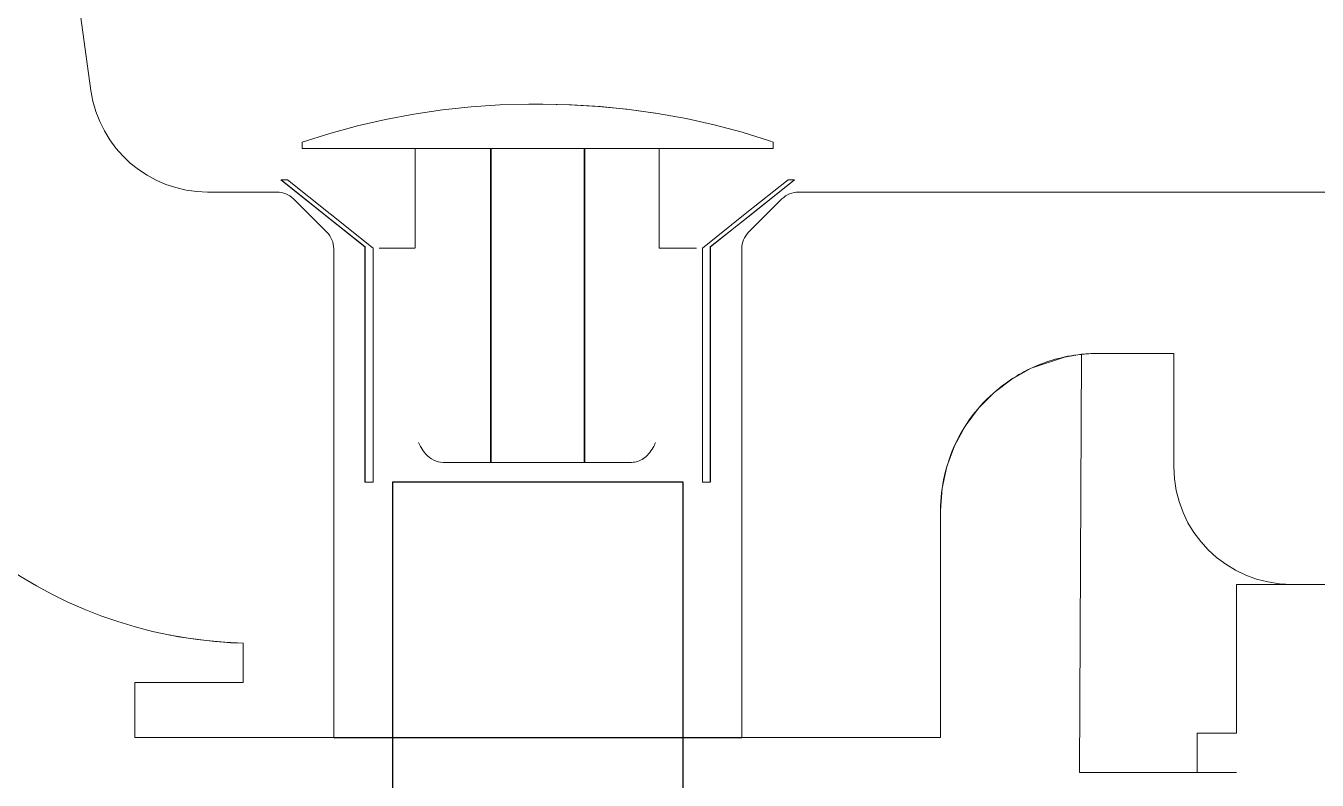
# Model space of a CAD drawing. Header units: millimetres. Extents: x -6181 to 191287, y -8583 to 23546.
# Drawn here: x 163398.6 to 163563, y 4774.2 to 4870.4 of the extents above; entities that cross this region are included whole.
import ezdxf

# ---------------------------------------------------------------- set-up
doc = ezdxf.new("R2010")
doc.units = ezdxf.units.MM
doc.header["$MEASUREMENT"] = 0
doc.linetypes.add('1735-DT-5BR-SEC_CC$0$DOT', pattern=[6.35, 0, -6.35])
for name, color, linetype in [('1735-DT-5BR-SEC_CC$0$A-FIXT', 134, 'Continuous'), ('1735-DT-5BR-SEC_CC$0$A1HATCH', 15, 'Continuous'), ('1735-DT-5BR-SEC_CC$0$Wipeout', 253, '1735-DT-5BR-SEC_CC$0$DOT')]:
    doc.layers.add(name, color=color, linetype=linetype)
for name, color, linetype, lineweight in [('1735-DT-5BR-SEC_CC$0$A1COUNTER', 3, 'Continuous', 18), ('1735-DT-5BR-SEC_CC$0$Layer 1', 7, 'Continuous', 0), ('1735-DT-5BR-SEC_CC$0$N--SANITARY-1', 9, 'Continuous', 18)]:
    doc.layers.add(name, color=color, linetype=linetype, lineweight=lineweight)
pattern_1 = [(45, (0, 0), (3.314563036811942, 12.15339780164378), [15.625, -3.125, 0, -3.125])]

# ---------------------------------------------------------------- blocks, each defined once
blk = doc.blocks.new('1735-DT-5BR-SEC_CC$0$wash basin type 2')
at = {"layer": '1735-DT-5BR-SEC_CC$0$A1HATCH', "ltscale": 0.1}
h = blk.add_hatch(dxfattribs=at)
h.set_pattern_fill('ANSI36', color=253, scale=50)
h.set_pattern_definition(pattern_1)
edge = h.paths.add_edge_path()
edge.add_line((-23765.73065314538, -1068.358766551854), (-23765.73024518699, -1068.283193732447))
edge.add_line((-23765.73024518699, -1068.283193732447), (-23765.72162415322, -1068.003345157306))
edge.add_line((-23765.72162415322, -1068.003345157306), (-23765.70181905714, -1067.724065180601))
edge.add_line((-23765.70181905714, -1067.724065180601), (-23765.67086158272, -1067.445800590689))
edge.add_line((-23765.67086158272, -1067.445800590688), (-23765.6288012553, -1067.168996551549))
edge.add_line((-23765.6288012553, -1067.168996551549), (-23765.57570536243, -1066.894095890611))
edge.add_line((-23765.57570536243, -1066.894095890612), (-23765.51165884621, -1066.621538390284))
edge.add_line((-23765.51165884621, -1066.621538390284), (-23765.4367641674, -1066.351760084431))
edge.add_line((-23765.4367641674, -1066.35176008443), (-23765.35114114152, -1066.08519256078))
edge.add_line((-23765.35114114152, -1066.085192560781), (-23765.25492674715, -1065.822262270517))
edge.add_line((-23765.25492674715, -1065.822262270517), (-23765.14827490678, -1065.563389846001))
edge.add_line((-23765.14827490678, -1065.563389846002), (-23765.03135624062, -1065.308989427906))
edge.add_line((-23765.03135624062, -1065.308989427906), (-23764.90435779358, -1065.059468002637))
edge.add_line((-23764.90435779358, -1065.059468002636), (-23764.76748273609, -1064.815224751213))
edge.add_line((-23764.76748273609, -1064.815224751214), (-23764.62095003904, -1064.576650410769))
edge.add_line((-23764.62095003904, -1064.576650410769), (-23764.46499412348, -1064.344126649342))
edge.add_line((-23764.46499412348, -1064.344126649341), (-23764.29986448564, -1064.118025455343))
edge.add_line((-23764.29986448564, -1064.118025455343), (-23764.12582529767, -1063.898708542454))
edge.add_line((-23764.12582529767, -1063.898708542455), (-23763.94315498517, -1063.686526770961))
edge.add_line((-23763.94315498517, -1063.68652677096), (-23763.75214578168, -1063.481819586416))
edge.add_line((-23763.75214578168, -1063.481819586416), (-23763.55310326116, -1063.284914476661))
edge.add_line((-23763.55310326116, -1063.284914476661), (-23763.34634584918, -1063.096126447863))
edge.add_line((-23763.34634584918, -1063.096126447863), (-23763.13220431352, -1062.915757520585))
edge.add_line((-23763.13220431352, -1062.915757520585), (-23762.91102123492, -1062.744096246659))
edge.add_line((-23762.91102123492, -1062.744096246659), (-23762.68315045914, -1062.581417247473))
edge.add_line((-23762.68315045914, -1062.581417247473), (-23762.44895653083, -1062.427980774748))
edge.add_line((-23762.44895653083, -1062.427980774747), (-23762.20881411029, -1062.284032294099))
edge.add_line((-23762.20881411029, -1062.2840322941), (-23761.96310737418, -1062.1498020924))
edge.add_line((-23761.96310737418, -1062.1498020924), (-23761.71222940084, -1062.025504909306))
edge.add_line((-23761.71222940084, -1062.025504909305), (-23761.45658154154, -1061.911339593828))
edge.add_line((-23761.45658154154, -1061.911339593828), (-23761.19657277831, -1061.807488786095))
edge.add_line((-23761.19657277831, -1061.807488786095), (-23760.93261906969, -1061.714118625265))
edge.add_line((-23760.93261906969, -1061.714118625265), (-23760.66514268534, -1061.631378483678))
edge.add_line((-23760.66514268534, -1061.631378483677), (-23760.39457153037, -1061.55940072788))
edge.add_line((-23760.39457153037, -1061.55940072788), (-23760.12133846094, -1061.498300506961))
edge.add_line((-23760.12133846094, -1061.498300506961), (-23759.84588059167, -1061.448175568216))
edge.add_line((-23759.84588059167, -1061.448175568216), (-23759.56863859641, -1061.409106100875))
edge.add_line((-23759.56863859641, -1061.409106100875), (-23759.29005600317, -1061.381154607729))
edge.add_line((-23759.29005600317, -1061.381154607729), (-23759.01057848468, -1061.364365805226))
edge.add_line((-23759.01057848468, -1061.364365805226), (-23758.73065314538, -1061.358766551852))
edge.add_line((-23758.73065314538, -1061.358766551852), (-23736.82481999221, -1061.358766551852))
edge.add_arc((-23736.82481999221, -1068.358766551853), 7.000000000001228, 367.9146480693642, 450, ccw=False)
edge.add_line((-23729.89149994678, -1067.394882146035), (-23718.62663299692, -1148.424233135743))
edge.add_arc((-23703.76951861387, -1146.358766551848), 15.00000000000377, 187.9146480693647, 270)
edge.add_line((-23703.76951861387, -1161.358766551852), (-23537.95881954036, -1161.358766551852))
edge.add_spline(control_points=[(-23537.95881954036, -1161.358766551852), (-23537.56051402443, -1161.359577910184), (-23536.78051907093, -1161.516309401423), (-23536.11848189906, -1161.956717137053), (-23535.83651211191, -1162.23744620829)], knot_values=[0, 0, 0, 0, 0.5, 1, 1, 1, 1], degree=3, periodic=0)
edge.add_line((-23535.83651211191, -1162.23744620829), (-23533.71401543696, -1164.358811247463))
edge.add_line((-23533.71401543696, -1164.358811247463), (-23531.5914294222, -1166.480086895414))
edge.add_spline(control_points=[(-23531.5914294222, -1166.480086895414), (-23531.31032589961, -1166.762138799279), (-23530.86954585246, -1167.424235919369), (-23530.71292155074, -1168.203610135732), (-23530.71214429042, -1168.601407238961)], knot_values=[0, 0, 0, 0, 0.5, 1, 1, 1, 1], degree=3, periodic=0)
edge.add_line((-23530.71214429042, -1168.601407238961), (-23530.71214429042, -1230.858766551852))
edge.add_line((-23530.71214429042, -1230.858766551852), (-23556.03404369726, -1230.858766551852))
edge.add_line((-23556.03404369726, -1230.858766551852), (-23556.03404369848, -1201.933772921684))
edge.add_spline(control_points=[(-23576.03595771741, -1181.934575374699), (-23573.75674236649, -1181.940647896491), (-23569.32554340622, -1182.695001729133), (-23563.99241721423, -1185.630518326836), (-23560.26943790431, -1189.356487257692), (-23557.86510903922, -1193.176544777418), (-23556.36959591092, -1197.454755547713), (-23556.03827184159, -1200.412030097223), (-23556.03404701722, -1201.933642669663)], knot_values=[0, 0, 0, 0, 0.2142857142857143, 0.4285714285714286, 0.5714285714285714, 0.7142857142857143, 0.8571428571428572, 1, 1, 1, 1], degree=3, periodic=0)
edge.add_line((-23560.92499778073, -1188.830297257861), (-23560.92372103025, -1188.83202143976))
edge.add_spline(control_points=[(-23576.03595771741, -1181.934575374699), (-23573.75674236649, -1181.940647896491), (-23569.32554340622, -1182.695001729133), (-23563.99241721423, -1185.630518326836), (-23560.26943790431, -1189.356487257692), (-23557.86510903922, -1193.176544777418), (-23556.36959591092, -1197.454755547713), (-23556.03827184159, -1200.412030097223), (-23556.03404701722, -1201.933642669663)], knot_values=[0, 0, 0, 0, 0.2142857142857143, 0.4285714285714286, 0.5714285714285714, 0.7142857142857143, 0.8571428571428572, 1, 1, 1, 1], degree=3, periodic=0)
edge.add_line((-23567.56403519351, -1183.82423596136), (-23567.64014752982, -1183.781832363904))
edge.add_spline(control_points=[(-23576.03595771741, -1181.934575374699), (-23573.75674236649, -1181.940647896491), (-23569.32554340622, -1182.695001729133), (-23563.99241721423, -1185.630518326836), (-23560.26943790431, -1189.356487257692), (-23557.86510903922, -1193.176544777418), (-23556.36959591092, -1197.454755547713), (-23556.03827184159, -1200.412030097223), (-23556.03404701722, -1201.933642669663)], knot_values=[0, 0, 0, 0, 0.2142857142857143, 0.4285714285714286, 0.5714285714285714, 0.7142857142857143, 0.8571428571428572, 1, 1, 1, 1], degree=3, periodic=0)
edge.add_line((-23571.80130064015, -1182.394327442279), (-23571.81675658, -1182.389118725428))
edge.add_line((-23571.81675658, -1182.389118725429), (-23571.84830457892, -1182.384095373794))
edge.add_spline(control_points=[(-23576.03595771741, -1181.934575374699), (-23573.75674236649, -1181.940647896491), (-23569.32554340622, -1182.695001729133), (-23563.99241721423, -1185.630518326836), (-23560.26943790431, -1189.356487257692), (-23557.86510903922, -1193.176544777418), (-23556.36959591092, -1197.454755547713), (-23556.03827184159, -1200.412030097223), (-23556.03404701722, -1201.933642669663)], knot_values=[0, 0, 0, 0, 0.2142857142857143, 0.4285714285714286, 0.5714285714285714, 0.7142857142857143, 0.8571428571428572, 1, 1, 1, 1], degree=3, periodic=0)
edge.add_line((-23573.96731727387, -1182.046687416112), (-23574.04994224706, -1182.033531136527))
edge.add_spline(control_points=[(-23576.03595771741, -1181.934575374699), (-23573.75674236649, -1181.940647896491), (-23569.32554340622, -1182.695001729133), (-23563.99241721423, -1185.630518326836), (-23560.26943790431, -1189.356487257692), (-23557.86510903922, -1193.176544777418), (-23556.36959591092, -1197.454755547713), (-23556.03827184159, -1200.412030097223), (-23556.03404701722, -1201.933642669663)], knot_values=[0, 0, 0, 0, 0.2142857142857143, 0.4285714285714286, 0.5714285714285714, 0.7142857142857143, 0.8571428571428572, 1, 1, 1, 1], degree=3, periodic=0)
edge.add_line((-23574.33351209224, -1182.01297979253), (-23574.51586152916, -1181.996609979871))
edge.add_line((-23574.51586152916, -1181.996609979872), (-23575.00798901045, -1181.964097982991))
edge.add_spline(control_points=[(-23576.03595771741, -1181.934575374699), (-23573.75674236649, -1181.940647896491), (-23569.32554340622, -1182.695001729133), (-23563.99241721423, -1185.630518326836), (-23560.26943790431, -1189.356487257692), (-23557.86510903922, -1193.176544777418), (-23556.36959591092, -1197.454755547713), (-23556.03827184159, -1200.412030097223), (-23556.03404701722, -1201.933642669663)], knot_values=[0, 0, 0, 0, 0.2142857142857143, 0.4285714285714286, 0.5714285714285714, 0.7142857142857143, 0.8571428571428572, 1, 1, 1, 1], degree=3, periodic=0)
edge.add_line((-23575.23387840274, -1181.955242872542), (-23575.4188601786, -1181.948690836823))
edge.add_line((-23575.4188601786, -1181.948690836822), (-23575.89619406419, -1181.938176720537))
edge.add_spline(control_points=[(-23576.03595771741, -1181.934575374699), (-23573.75674236649, -1181.940647896491), (-23569.32554340622, -1182.695001729133), (-23563.99241721423, -1185.630518326836), (-23560.26943790431, -1189.356487257692), (-23557.86510903922, -1193.176544777418), (-23556.36959591092, -1197.454755547713), (-23556.03827184159, -1200.412030097223), (-23556.03404701722, -1201.933642669663)], knot_values=[0, 0, 0, 0, 0.2142857142857143, 0.4285714285714286, 0.5714285714285714, 0.7142857142857143, 0.8571428571428572, 1, 1, 1, 1], degree=3, periodic=0)
edge.add_line((-23576.03472308138, -1181.934607188059), (-23585.73065314538, -1181.93457517947))
edge.add_line((-23585.73065314538, -1181.93457517947), (-23585.73065314538, -1196.358766551852))
edge.add_arc((-23600.73065314538, -1196.358766551852), 15.00000000000006, 270, 360, ccw=False)
edge.add_line((-23600.73065314538, -1211.358766551852), (-23750.73065314538, -1211.358766551852))
edge.add_line((-23750.73065314538, -1211.358766551852), (-23750.89259490125, -1211.357892355295))
edge.add_line((-23750.89259490125, -1211.357892355295), (-23751.49227041939, -1211.339418711485))
edge.add_line((-23751.49227041939, -1211.339418711485), (-23752.09072751235, -1211.29697921991))
edge.add_line((-23752.09072751235, -1211.29697921991), (-23752.68700877645, -1211.230641774726))
edge.add_line((-23752.68700877645, -1211.230641774726), (-23753.28016028888, -1211.14051250167))
edge.add_line((-23753.28016028888, -1211.14051250167), (-23753.86923313375, -1211.026735588379))
edge.add_line((-23753.86923313375, -1211.026735588379), (-23754.45328492016, -1210.889493053628))
edge.add_line((-23754.45328492016, -1210.889493053628), (-23755.03138128985, -1210.729004456191))
edge.add_line((-23755.03138128985, -1210.729004456191), (-23755.60259741197, -1210.545526543598))
edge.add_line((-23755.60259741197, -1210.545526543598), (-23756.16601946253, -1210.339352841353))
edge.add_line((-23756.16601946253, -1210.339352841353), (-23756.72074608647, -1210.110813183428))
edge.add_line((-23756.72074608647, -1210.110813183428), (-23757.26588983953, -1209.860273184497))
edge.add_line((-23757.26588983953, -1209.860273184497), (-23757.80057860799, -1209.58813365512))
edge.add_line((-23757.80057860799, -1209.58813365512), (-23758.32395700387, -1209.2948299605))
edge.add_line((-23758.32395700387, -1209.2948299605), (-23758.83518773341, -1208.980831323972))
edge.add_line((-23758.83518773341, -1208.980831323972), (-23759.33345293647, -1208.64664007637))
edge.add_line((-23759.33345293647, -1208.64664007637), (-23759.81795549503, -1208.292790852395))
edge.add_line((-23759.81795549503, -1208.292790852395), (-23760.28792030836, -1207.91984973533))
edge.add_line((-23760.28792030836, -1207.91984973533), (-23760.742595533, -1207.528413351416))
edge.add_line((-23760.742595533, -1207.528413351416), (-23761.18125378559, -1207.119107915345))
edge.add_line((-23761.18125378559, -1207.119107915345), (-23761.6031933065, -1206.692588228509))
edge.add_line((-23761.6031933065, -1206.692588228509), (-23762.00773908249, -1206.24953663142))
edge.add_line((-23762.00773908249, -1206.24953663142), (-23762.39424392664, -1205.79066191213))
edge.add_line((-23762.39424392664, -1205.79066191213), (-23762.76208951365, -1205.316698172285))
edge.add_line((-23762.76208951365, -1205.316698172285), (-23763.11068736903, -1204.828403652772))
edge.add_line((-23763.11068736903, -1204.828403652772), (-23763.43947981058, -1204.326559520656))
edge.add_line((-23763.43947981058, -1204.326559520656), (-23763.74794084055, -1203.811968619508))
edge.add_line((-23763.74794084055, -1203.811968619508), (-23764.03557698707, -1203.285454184976))
edge.add_line((-23764.03557698707, -1203.285454184976), (-23764.30192809369, -1202.74785852784))
edge.add_line((-23764.30192809369, -1202.747858527839), (-23764.54656805542, -1202.20004168647))
edge.add_line((-23764.54656805542, -1202.200041686471), (-23764.76910550056, -1201.64288005097))
edge.add_line((-23764.76910550056, -1201.64288005097), (-23764.96918441662, -1201.077264961083))
edge.add_line((-23764.96918441662, -1201.077264961083), (-23765.14648472004, -1200.504101280307))
edge.add_line((-23765.14648472004, -1200.504101280307), (-23765.30072276817, -1199.92430594825))
edge.add_line((-23765.30072276817, -1199.924305948249), (-23765.43165181299, -1199.338806513779))
edge.add_line((-23765.43165181299, -1199.338806513779), (-23765.53906239601, -1198.748539651055))
edge.add_line((-23765.53906239601, -1198.748539651055), (-23765.62278268319, -1198.154449661185))
edge.add_line((-23765.62278268319, -1198.154449661185), (-23765.68267873992, -1197.557486961387))
edge.add_line((-23765.68267873992, -1197.557486961387), (-23765.7186547453, -1196.958606564653))
edge.add_line((-23765.7186547453, -1196.958606564653), (-23765.73065314538, -1196.358766551852))
edge.add_line((-23765.73065314538, -1196.358766551852), (-23765.73065314538, -1068.358766551854))
h = blk.add_hatch(dxfattribs=at)
h.set_pattern_fill('ANSI36', color=253, scale=50)
h.set_pattern_definition(pattern_1)
h.paths.add_polyline_path([(-23478.74916200034, -1168.601407238961), (-23478.74916200034, -1230.858766551852), (-23453.4272625935, -1230.858766551852), (-23453.41788670271, -1223.858766551852), (-23467.22985454365, -1223.858766551852), (-23467.22985454365, -1218.858719449132, 0.3334951441186359), (-23413.74076882959, -1176.359937295857), (-23406.34564835356, -1088.359978869465, 0.417170938420809), (-23413.34490299191, -1081.359978909148), (-23428.23065314538, -1081.434259905577), (-23428.23065314538, -1101.283273198128), (-23439.51808734624, -1101.283273198128, 0.3755830425647594), (-23441.52255234588, -1103.020495483734), (-23447.83467329388, -1148.424233136167, -0.3743092168907075), (-23462.69178767686, -1161.358766551852), (-23471.5026103994, -1161.358766549306, 0.1988375950678629), (-23473.62479417885, -1162.23744620829), (-23477.87030000816, -1166.480509707248, 0.1989871418310585)])
at = {"linetype": 'ByBlock'}
blk.add_wipeout([(-23233.730653145383, -1085.6031164724318), (-23233.730653145383, -1735.6031164724336), (-23593.730653145387, -1735.6031164724336), (-23593.730653145387, -1211.3587665518498), (-23750.730653145383, -1211.3587665518498), (-23752.384589421617, -1211.3774689318652), (-23754.769731332184, -1210.963582651777), (-23757.97200191001, -1209.693922009752), (-23760.08642251835, -1208.2378283193066), (-23762.306166976246, -1206.3046396033296), (-23764.979406851093, -1201.9339841102355), (-23765.73412138529, -1199.071332080377), (-23765.730653145387, -1196.3587665518517), (-23765.628801255298, -1067.168996551547), (-23765.240624183058, -1065.2341006161114), (-23764.006526551733, -1063.469250217022), (-23762.412625628247, -1062.2112979306967), (-23760.056279329074, -1061.3798409229184), (-23759.15031724393, -1061.3727602064791), (-23302.375231750855, -1061.3677955440144), (-23299.670909502387, -1061.3720626446593), (-23297.110582468296, -1063.9634574547363), (-23295.70505874646, -1066.5156333670602), (-23295.52781679355, -1069.3709165017044), (-23295.73065314538, -1085.539463571853), (-23233.730653145383, -1085.539463571853)], dxfattribs=at).dxf.layer = '1735-DT-5BR-SEC_CC$0$Wipeout'
at = {"layer": '1735-DT-5BR-SEC_CC$0$A-FIXT', "ltscale": 10}
blk.add_lwpolyline([(-23523.23538859381, -1198.339225513448), (-23486.22591769695, -1198.339225513448), (-23486.22591769695, -1364.748762102206), (-23523.23538859381, -1364.748762102206)], close=True, dxfattribs=at)
at = {"layer": '1735-DT-5BR-SEC_CC$0$A1COUNTER'}
for p, q in [((-23447.83467329382, -1148.424233135733, -0.000758432826211689), (-23441.52255234715, -1103.020495483559, -0.000758432826211689)), ((-23703.76951861387, -1161.358766551852, -0.000758432826211689), (-23537.95881954036, -1161.358766551852, -0.000758432826211689)), ((-23471.5024867504, -1161.358766551852, -0.000758432826211689), (-23462.69178767686, -1161.358766551852, -0.000758432826211689)), ((-23530.71214429042, -1168.601407238961, -0.000758432826211689), (-23530.71214429042, -1230.858766551852, -0.000758432826211689)), ((-23478.74916200034, -1230.858766551852, -0.000758432826211689), (-23478.74916200034, -1168.601407238961, -0.000758432826211689)), ((-23576.03648816441, -1181.934607182232, -0.000758432826211689), (-23585.73065314538, -1181.93457517947, -0.000758432826211689)), ((-23585.73065314538, -1181.93457517947, -0.000758432826211689), (-23585.73065314538, -1196.358766551852, -0.000758432826211689)), ((-23575.92430928843, -1181.940581282116, -0.000758432826211689), (-23585.73065314538, -1181.940581282116, -0.000758432826211689)), ((-23556.04341958805, -1230.858766551852, -0.000758432826211689), (-23556.04341958805, -1201.935578656276, -0.000758432826211689)), ((-23600.73065314538, -1211.358766551852, -0.000758432826211689), (-23750.73065314538, -1211.358766551852, -0.000758432826211689)), ((-23467.22985454365, -1218.858744505351, -0.000758432826211689), (-23467.22985454365, -1223.858766551852, -0.000758432826211689)), ((-23467.22985454365, -1223.858766551852, -0.000758432826211689), (-23453.4272625935, -1223.858766551852, -0.000758432826211689)), ((-23453.4272625935, -1223.858766551852, -0.000758432826211689), (-23453.4272625935, -1230.858766551852, -0.000758432826211689)), ((-23453.41788670271, -1223.858766551852, -0.000758432826211689), (-23453.41788670271, -1230.858766551852, -0.000758432826211689)), ((-23530.71214429042, -1230.858766551852, -0.000758432826211689), (-23556.04341958805, -1230.858766551852, -0.000758432826211689)), ((-23555.03404369726, -1230.858766551852, -0.000758432826211689), (-23555.04341957252, -1230.858766551852, -0.000758432826211689)), ((-23453.4272625935, -1230.858766551852, -0.000758432826211689), (-23478.74916200034, -1230.858766551852, -0.000758432826211689))]:
    blk.add_line(p, q, dxfattribs=at)
at = {"layer": '1735-DT-5BR-SEC_CC$0$A1COUNTER', "elevation": -0.000758432826211689, "flags": 128}
for points in [[(-23535.83651211191, -1162.23744620829), (-23533.71401543696, -1164.358811247463), (-23531.5914294222, -1166.480086895414)], [(-23477.86987686856, -1166.480086895414), (-23475.7472908538, -1164.358811247463), (-23473.62479417885, -1162.23744620829)], [(-23556.04342260501, -1201.936841740646), (-23556.24313956041, -1199.117984303239), (-23556.84020243403, -1196.348076265475), (-23557.82211240112, -1193.691802117779), (-23559.16804921042, -1191.202960500329), (-23560.85469637178, -1188.9252354773), (-23562.84286168563, -1186.912246796356), (-23565.09722221883, -1185.198543326706), (-23567.57281340608, -1183.819345455961), (-23571.81675658, -1182.389118725429), (-23573.9793204211, -1182.044776168763), (-23574.51586152916, -1181.996609979872), (-23574.91131643893, -1181.970484576838), (-23575.20262905638, -1181.956349721217), (-23575.4188601786, -1181.948690836822), (-23575.7094232691, -1181.942290674977), (-23575.94389297854, -1181.940581980811)], [(-23467.22985933437, -1218.858719612205), (-23466.49721631099, -1218.833780982483), (-23465.64586461773, -1218.792911677776), (-23464.69315127237, -1218.731996534038), (-23463.6540997494, -1218.647230184268), (-23462.55087735339, -1218.536223761179), (-23461.39690806896, -1218.396774865129), (-23460.20630934517, -1218.227713374954), (-23458.99379309204, -1218.029059131203), (-23457.77405581973, -1217.801949772761)]]:
    blk.add_lwpolyline(points, dxfattribs=at)
at = {"layer": '1735-DT-5BR-SEC_CC$0$A1COUNTER', "elevation": -0.000758432826211689}
for points in [[(-23593.73065314538, -1235.319123623005), (-23573.73065314538, -1235.319123623005), (-23573.9793204211, -1182.044776168763)], [(-23600.73065314538, -1211.358766551852), (-23593.73065314538, -1211.358766551852), (-23593.73065314538, -1230.319123623005)], [(-23593.73065314538, -1230.319123623005), (-23588.73065314538, -1230.319123623005), (-23588.73065314538, -1235.319123623005)]]:
    blk.add_lwpolyline(points, dxfattribs=at)
at = {"layer": '1735-DT-5BR-SEC_CC$0$A1COUNTER'}
for centre, radius, start, end in [((-23462.69178767686, -1146.358766551852, -0.000758432826211689), 15, 270, 352.0853519318435), ((-23468.80070398047, -1161.971530221194, -0.000758432826211689), 56.90889839879232, 271.5817293713406, 345.3548239947409), ((-23600.73065314538, -1196.358766551852, -0.000758432826211689), 15.00000000000013, 270, 0)]:
    blk.add_arc(centre, radius, start, end, dxfattribs=at)
for points in [[(-23537.95881954036, -1161.358766551852, -0.000758432826211689), (-23537.56051402443, -1161.359577910184, -0.000758432826211689), (-23536.78051907093, -1161.516309401423, -0.000758432826211689), (-23536.11848189906, -1161.956717137053, -0.000758432826211689), (-23535.83651211191, -1162.23744620829, -0.000758432826211689)], [(-23473.62479417885, -1162.23744620829, -0.000758432826211689), (-23473.34249835921, -1161.95644934261, -0.000758432826211689), (-23472.67997560286, -1161.515973418146, -0.000758432826211689), (-23471.90037248418, -1161.35953689094, -0.000758432826211689), (-23471.5024867504, -1161.358766551852, -0.000758432826211689)], [(-23531.5914294222, -1166.480086895414, -0.000758432826211689), (-23531.31032589961, -1166.762138799279, -0.000758432826211689), (-23530.86954585246, -1167.424235919369, -0.000758432826211689), (-23530.71292155074, -1168.203610135732, -0.000758432826211689), (-23530.71214429042, -1168.601407238961, -0.000758432826211689)], [(-23478.74916200034, -1168.601407238961, -0.000758432826211689), (-23478.74834362238, -1168.203189704533, -0.000758432826211689), (-23478.59142334579, -1167.423422610761, -0.000758432826211689), (-23478.15071159611, -1166.761811926272, -0.000758432826211689), (-23477.86987686856, -1166.480086895414, -0.000758432826211689)]]:
    blk.add_open_spline(points, degree=3, dxfattribs=at)
blk.add_open_spline([(-23556.03404701722, -1201.933642669663, -0.000758432826211689), (-23556.03827184159, -1200.412030097223, -0.000758432826211689), (-23556.36959591092, -1197.454755547713, -0.000758432826211689), (-23557.86510903922, -1193.176544777418, -0.000758432826211689), (-23560.26943790431, -1189.356487257692, -0.000758432826211689), (-23563.99241721423, -1185.630518326836, -0.000758432826211689), (-23569.32554340622, -1182.695001729133, -0.000758432826211689), (-23573.75674236649, -1181.940647896491, -0.000758432826211689), (-23576.03595771741, -1181.934575374699, -0.000758432826211689)], degree=3, knots=[0, 0, 0, 0, 0.1428571428571428, 0.2857142857142857, 0.4285714285714285, 0.5714285714285714, 0.7857142857142857, 1, 1, 1, 1], dxfattribs=at)
at = {"layer": '1735-DT-5BR-SEC_CC$0$A1HATCH', "color": 8, "ltscale": 0.1}
blk.add_line((-23478.74916200034, -1230.858766551852, -0.000758432826211689), (-23530.71214429042, -1230.858766551852, -0.000758432826211689), dxfattribs=at)
at = {"layer": '1735-DT-5BR-SEC_CC$0$Layer 1', "color": 8, "lineweight": 9, "true_color": 0x808080}
for p, q in [((-23534.73065314538, -1155.813185879883, -0.000758432826211689), (-23534.73065314538, -1154.991265867104, -0.000758432826211689)), ((-23534.71461355957, -1155.813185879883, -0.000758432826211689), (-23534.71461355957, -1154.991265867104, -0.000758432826211689)), ((-23510.64993368609, -1155.813185879883, -0.000758432826211689), (-23534.71461355957, -1155.813185879883, -0.000758432826211689)), ((-23520.1821240749, -1168.496843896641, -0.000758432826211689), (-23520.1821240749, -1155.813185879883, -0.000758432826211689)), ((-23510.73065314538, -1195.813185879883, -0.000758432826211689), (-23510.73065314538, -1155.813185879883, -0.000758432826211689)), ((-23510.64993368609, -1195.813185879883, -0.000758432826211689), (-23510.64993368609, -1155.813185879883, -0.000758432826211689)), ((-23474.74669273119, -1155.813185879883, -0.000758432826211689), (-23498.81137260467, -1155.813185879883, -0.000758432826211689)), ((-23498.81137260467, -1155.813185879883, -0.000758432826211689), (-23498.81137260467, -1195.813185879883, -0.000758432826211689)), ((-23498.73065314538, -1155.813185879883, -0.000758432826211689), (-23498.73065314538, -1195.813185879883, -0.000758432826211689)), ((-23489.10371604234, -1168.496843896641, -0.000758432826211689), (-23489.10371604234, -1155.813185879883, -0.000758432826211689)), ((-23474.74669273119, -1154.991265867104, -0.000758432826211689), (-23474.74669273119, -1155.813185879883, -0.000758432826211689)), ((-23474.73065314538, -1154.991265867104, -0.000758432826211689), (-23474.73065314538, -1155.813185879883, -0.000758432826211689)), ((-23526.73065314538, -1168.339225513448, -0.000758432826211689), (-23537.42841960264, -1159.813185879883, -0.000758432826211689)), ((-23537.41370400379, -1159.813185879883, -0.000758432826211689), (-23536.61110016266, -1159.813185879883, -0.000758432826211689)), ((-23472.03288668812, -1159.813185879883, -0.000758432826211689), (-23482.73065314538, -1168.339225513448, -0.000758432826211689)), ((-23472.8502061281, -1159.813185879883, -0.000758432826211689), (-23472.04760228697, -1159.813185879883, -0.000758432826211689)), ((-23526.73065314538, -1198.339225513448, -0.000758432826211689), (-23526.73065314538, -1168.339225513448, -0.000758432826211689)), ((-23526.70877595239, -1198.339225513448, -0.000758432826211689), (-23526.70877595239, -1168.339225513448, -0.000758432826211689)), ((-23525.70773306895, -1168.496843896641, -0.000758432826211689), (-23525.70773306895, -1198.339225513448, -0.000758432826211689)), ((-23520.19042021426, -1168.496843896641, -0.000758432826211689), (-23524.93140584188, -1168.496843896641, -0.000758432826211689)), ((-23489.09887036942, -1168.496843896641, -0.000758432826211689), (-23484.52990044888, -1168.496843896641, -0.000758432826211689)), ((-23483.75357322181, -1198.339225513448, -0.000758432826211689), (-23483.75357322181, -1168.496843896641, -0.000758432826211689)), ((-23482.75253033837, -1168.339225513448, -0.000758432826211689), (-23482.75253033837, -1198.339225513448, -0.000758432826211689)), ((-23482.73065314538, -1168.339225513448, -0.000758432826211689), (-23482.73065314538, -1198.339225513448, -0.000758432826211689)), ((-23510.64993368609, -1195.813185879883, -0.000758432826211689), (-23516.6633773708, -1195.813185879883, -0.000758432826211689)), ((-23498.81137260467, -1195.813185879883, -0.000758432826211689), (-23510.64993368609, -1195.813185879883, -0.000758432826211689)), ((-23510.64993368609, -1195.813185879883, -0.000758432826211689), (-23510.57268929016, -1195.813185879883, -0.000758432826211689)), ((-23498.81137260467, -1195.813185879883, -0.000758432826211689), (-23498.8802347904, -1195.813185879883, -0.000758432826211689)), ((-23492.66644710918, -1195.813185879883, -0.000758432826211689), (-23498.81137260467, -1195.813185879883, -0.000758432826211689)), ((-23525.70773306895, -1198.339225513448, -0.000758432826211689), (-23526.70877595239, -1198.339225513448, -0.000758432826211689)), ((-23523.23538859381, -1198.339225513448, -0.000758432826211689), (-23504.73065314538, -1198.339225513448, -0.000758432826211689)), ((-23486.22591769695, -1198.339225513448, -0.000758432826211689), (-23504.73065314538, -1198.339225513448, -0.000758432826211689)), ((-23482.75253033837, -1198.339225513448, -0.000758432826211689), (-23483.75357322181, -1198.339225513448, -0.000758432826211689)), ((-23482.73065329835, -1198.339225513448, -0.000758432826211689), (-23482.75253033837, -1198.339225513448, -0.000758432826211689))]:
    blk.add_line(p, q, dxfattribs=at)
at = {"layer": '1735-DT-5BR-SEC_CC$0$Layer 1', "color": 8, "lineweight": 9, "true_color": 0x808080, "elevation": -0.000758432826211689, "flags": 128}
for points in [[(-23505.37708214927, -1150.171281053374), (-23509.04775113706, -1150.244704223146), (-23512.71254783751, -1150.464856271059), (-23516.36560935767, -1150.831385000793), (-23520.00109157841, -1151.343704044566), (-23523.61317850367, -1152.000993801218), (-23527.19609156493, -1152.802202747329), (-23530.74409886559, -1153.746049119504), (-23534.25152435085, -1154.831022964902), (-23534.73065314496, -1154.991265866959)], [(-23519.71349530414, -1151.297759931151), (-23516.07640585524, -1150.796978421286), (-23512.42219977084, -1150.442042268648), (-23508.7567230011, -1150.233519295371), (-23505.37708214927, -1150.171281053374)], [(-23505.37708214927, -1150.171281053374), (-23505.376565075, -1150.171281053374), (-23505.37501467945, -1150.171281053374), (-23505.3724334429, -1150.171281053374), (-23505.36882549478, -1150.171281053374), (-23505.36419660703, -1150.171281053374), (-23505.35855418489, -1150.171281053374), (-23505.35190725504, -1150.171281053374), (-23505.34426645114, -1150.171281053374), (-23505.33564399685, -1150.171281053374), (-23505.32605368625, -1150.171281053374), (-23505.31551086179, -1150.171281053374), (-23505.30403238976, -1150.171281053374), (-23505.29163663325, -1150.171281053374), (-23505.27834342282, -1150.171281053374), (-23505.26417402479, -1150.171281053374), (-23505.24915110716, -1150.171281053374), (-23505.2332987034, -1150.171281053374), (-23505.21664217398, -1150.171281053374), (-23505.19920816578, -1150.171281053374), (-23505.18102456949, -1150.171281053374), (-23505.16212047501, -1150.171281053374), (-23505.14252612484, -1150.171281053374), (-23505.12227286577, -1150.171281053374), (-23505.10139309868, -1150.171281053374), (-23505.07992022675, -1150.171281053374), (-23505.05788860201, -1150.171281053374), (-23505.03533347032, -1150.171281053374), (-23505.01229091514, -1150.171281053374), (-23504.98879779958, -1150.171281053374), (-23504.96489170766, -1150.171281053374), (-23504.94061088399, -1150.171281053374), (-23504.91599417274, -1150.171281053374), (-23504.89108095538, -1150.171281053374), (-23504.86591108775, -1150.171281053374), (-23504.84052483625, -1150.171281053374), (-23504.8149628135, -1150.171281053374), (-23504.78926591326, -1150.171281053374), (-23504.7634752451, -1150.171281053374), (-23504.73763206857, -1150.171281053374), (-23504.71177772727, -1150.171281053374), (-23504.68595358259, -1150.171281053374), (-23504.66020094769, -1150.171281053374), (-23504.63456102127, -1150.171281053374), (-23504.60907482177, -1150.171281053374), (-23504.58378312163, -1150.171281053374), (-23504.55872638221, -1150.171281053374), (-23504.53394468893, -1150.171281053374), (-23504.50947768721, -1150.171281053374), (-23504.48536451905, -1150.171281053374), (-23504.46164376037, -1150.171281053374), (-23504.43835335931, -1150.171281053374), (-23504.41553057556, -1150.171281053374), (-23504.3932119207, -1150.171281053374), (-23504.37143309982, -1150.171281053374), (-23504.35022895437, -1150.171281053374), (-23504.32963340648, -1150.171281053374), (-23504.30967940463, -1150.171281053374), (-23504.29039887096, -1150.171281053374), (-23504.27182265022, -1150.171281053374), (-23504.25398046037, -1150.171281053374), (-23504.23690084515, -1150.171281053374), (-23504.22061112829, -1150.171281053374), (-23504.20513736983, -1150.171281053374), (-23504.19050432454, -1150.171281053374), (-23504.1767354021, -1150.171281053374), (-23504.16385262991, -1150.171281053374), (-23504.15187661763, -1150.171281053374), (-23504.14082652432, -1150.171281053374), (-23504.1307200278, -1150.171281053374), (-23504.12157329627, -1150.171281053374), (-23504.11340096258, -1150.171281053374), (-23504.1062161007, -1150.171281053374), (-23504.10003020489, -1150.171281053374), (-23504.09485317126, -1150.171281053374), (-23504.09069328196, -1150.171281053374), (-23504.08755719192, -1150.171281053374), (-23504.08544991822, -1150.171281053374), (-23504.08437483205, -1150.171281053374)], [(-23505.37708214927, -1150.171281053374), (-23505.376565075, -1150.171281053374), (-23505.37501467945, -1150.171281053374), (-23505.3724334429, -1150.171281053374), (-23505.36882549478, -1150.171281053374), (-23505.36419660703, -1150.171281053374), (-23505.35855418489, -1150.171281053374), (-23505.35190725504, -1150.171281053374), (-23505.34426645114, -1150.171281053374), (-23505.33564399685, -1150.171281053374), (-23505.32605368625, -1150.171281053374), (-23505.31551086179, -1150.171281053374), (-23505.30403238976, -1150.171281053374), (-23505.29163663325, -1150.171281053374), (-23505.27834342282, -1150.171281053374), (-23505.26417402479, -1150.171281053374), (-23505.24915110716, -1150.171281053374), (-23505.2332987034, -1150.171281053374), (-23505.21664217398, -1150.171281053374), (-23505.19920816578, -1150.171281053374), (-23505.18102456949, -1150.171281053374), (-23505.16212047501, -1150.171281053374), (-23505.14252612484, -1150.171281053374), (-23505.12227286577, -1150.171281053374), (-23505.10139309868, -1150.171281053374), (-23505.07992022675, -1150.171281053374), (-23505.05788860201, -1150.171281053374), (-23505.03533347034, -1150.171281053374), (-23505.01229091514, -1150.171281053374), (-23504.98879779958, -1150.171281053374), (-23504.96489170766, -1150.171281053374), (-23504.94061088399, -1150.171281053374), (-23504.91599417274, -1150.171281053374), (-23504.89301195891, -1150.171281053374)], [(-23504.08422414151, -1150.171281053374), (-23504.08474121576, -1150.171281053374), (-23504.08629161131, -1150.171281053374), (-23504.08887284786, -1150.171281053374), (-23504.09248079598, -1150.171281053374), (-23504.09710968373, -1150.171281053374), (-23504.10275210587, -1150.171281053374), (-23504.10939903572, -1150.171281053374), (-23504.11703983962, -1150.171281053374), (-23504.12566229391, -1150.171281053374), (-23504.13525260452, -1150.171281053374), (-23504.14579542897, -1150.171281053374), (-23504.157273901, -1150.171281053374), (-23504.16966965751, -1150.171281053374), (-23504.18296286794, -1150.171281053374), (-23504.19713226597, -1150.171281053374), (-23504.2121551836, -1150.171281053374), (-23504.22800758736, -1150.171281053374), (-23504.24466411678, -1150.171281053374), (-23504.26209812498, -1150.171281053374), (-23504.28028172127, -1150.171281053374), (-23504.29918581575, -1150.171281053374), (-23504.31878016592, -1150.171281053374), (-23504.33903342499, -1150.171281053374), (-23504.35991319208, -1150.171281053374), (-23504.38138606401, -1150.171281053374), (-23504.40341768875, -1150.171281053374), (-23504.42597282043, -1150.171281053374), (-23504.44901537562, -1150.171281053374), (-23504.47250849118, -1150.171281053374), (-23504.4964145831, -1150.171281053374), (-23504.52069540677, -1150.171281053374), (-23504.54531211802, -1150.171281053374), (-23504.57022533538, -1150.171281053374), (-23504.59539520301, -1150.171281053374), (-23504.62078145451, -1150.171281053374), (-23504.64634347726, -1150.171281053374), (-23504.6720403775, -1150.171281053374), (-23504.69783104566, -1150.171281053374), (-23504.72367422219, -1150.171281053374), (-23504.74952856349, -1150.171281053374), (-23504.77535270817, -1150.171281053374), (-23504.80110534307, -1150.171281053374), (-23504.82674526949, -1150.171281053374), (-23504.85223146901, -1150.171281053374), (-23504.87752316913, -1150.171281053374), (-23504.90257990855, -1150.171281053374), (-23504.92736160183, -1150.171281053374), (-23504.95182860355, -1150.171281053374), (-23504.97594177171, -1150.171281053374), (-23504.99966253039, -1150.171281053374), (-23505.02295293145, -1150.171281053374), (-23505.0457757152, -1150.171281053374), (-23505.06809437006, -1150.171281053374), (-23505.08987319094, -1150.171281053374), (-23505.11107733639, -1150.171281053374), (-23505.13167288428, -1150.171281053374), (-23505.15162688613, -1150.171281053374), (-23505.1709074198, -1150.171281053374), (-23505.18948364056, -1150.171281053374), (-23505.20732583039, -1150.171281053374), (-23505.22440544561, -1150.171281053374), (-23505.24069516247, -1150.171281053374), (-23505.25616892093, -1150.171281053374), (-23505.27080196624, -1150.171281053374), (-23505.28457088866, -1150.171281053374), (-23505.29745366085, -1150.171281053374), (-23505.30942967313, -1150.171281053374), (-23505.32047976644, -1150.171281053374), (-23505.33058626296, -1150.171281053374), (-23505.33973299449, -1150.171281053374), (-23505.34790532818, -1150.171281053374), (-23505.35509019006, -1150.171281053374), (-23505.36127608587, -1150.171281053374), (-23505.3664531195, -1150.171281053374), (-23505.37061300881, -1150.171281053374), (-23505.37374909884, -1150.171281053374), (-23505.37585637254, -1150.171281053374), (-23505.37693145871, -1150.171281053374)], [(-23504.08422414151, -1150.171281053374), (-23504.08474121576, -1150.171281053374), (-23504.08629161131, -1150.171281053374), (-23504.08887284786, -1150.171281053374), (-23504.09248079598, -1150.171281053374), (-23504.09710968373, -1150.171281053374), (-23504.10275210587, -1150.171281053374), (-23504.10939903572, -1150.171281053374), (-23504.11703983962, -1150.171281053374), (-23504.12566229391, -1150.171281053374), (-23504.13525260452, -1150.171281053374), (-23504.14579542897, -1150.171281053374), (-23504.157273901, -1150.171281053374), (-23504.16966965751, -1150.171281053374), (-23504.18296286794, -1150.171281053374), (-23504.19713226597, -1150.171281053374), (-23504.2121551836, -1150.171281053374), (-23504.22800758736, -1150.171281053374), (-23504.24466411678, -1150.171281053374), (-23504.26209812498, -1150.171281053374), (-23504.28028172127, -1150.171281053374), (-23504.29918581575, -1150.171281053374), (-23504.31878016592, -1150.171281053374), (-23504.33903342499, -1150.171281053374), (-23504.35991319208, -1150.171281053374), (-23504.38138606401, -1150.171281053374), (-23504.40341768875, -1150.171281053374), (-23504.42597282043, -1150.171281053374), (-23504.44901537562, -1150.171281053374), (-23504.47250849118, -1150.171281053374), (-23504.4964145831, -1150.171281053374), (-23504.52069540677, -1150.171281053374), (-23504.54531211802, -1150.171281053374), (-23504.57022533538, -1150.171281053374), (-23504.59539520301, -1150.171281053374), (-23504.62078145451, -1150.171281053374), (-23504.64634347726, -1150.171281053374), (-23504.6720403775, -1150.171281053374), (-23504.69783104566, -1150.171281053374), (-23504.72367422219, -1150.171281053374), (-23504.74952856349, -1150.171281053374), (-23504.77535270817, -1150.171281053374), (-23504.80110534307, -1150.171281053374), (-23504.82674526949, -1150.171281053374), (-23504.85223146901, -1150.171281053374), (-23504.87752316913, -1150.171281053374), (-23504.90257990855, -1150.171281053374), (-23504.92736160183, -1150.171281053374), (-23504.95182860355, -1150.171281053374), (-23504.97594177171, -1150.171281053374), (-23504.99966253039, -1150.171281053374), (-23505.02295293145, -1150.171281053374), (-23505.0457757152, -1150.171281053374), (-23505.06809437006, -1150.171281053374), (-23505.08987319094, -1150.171281053374), (-23505.11107733639, -1150.171281053374), (-23505.13167288428, -1150.171281053374), (-23505.15162688613, -1150.171281053374), (-23505.1709074198, -1150.171281053374), (-23505.18948364056, -1150.171281053374), (-23505.20732583039, -1150.171281053374), (-23505.22440544561, -1150.171281053374), (-23505.24069516247, -1150.171281053374), (-23505.25616892093, -1150.171281053374), (-23505.27080196624, -1150.171281053374), (-23505.28457088866, -1150.171281053374), (-23505.29745366085, -1150.171281053374), (-23505.30942967313, -1150.171281053374), (-23505.32047976644, -1150.171281053374), (-23505.33058626296, -1150.171281053374), (-23505.33973299449, -1150.171281053374), (-23505.34790532818, -1150.171281053374), (-23505.35509019006, -1150.171281053374), (-23505.36127608587, -1150.171281053374), (-23505.3664531195, -1150.171281053374), (-23505.37061300881, -1150.171281053374), (-23505.37374909884, -1150.171281053374), (-23505.37585637254, -1150.171281053374), (-23505.37693145871, -1150.171281053374)], [(-23504.38817201782, -1150.171281053374), (-23504.36652184757, -1150.171281053374), (-23504.34545420972, -1150.171281053374), (-23504.32500280801, -1150.171281053374), (-23504.30520036029, -1150.171281053374), (-23504.28607854627, -1150.171281053374), (-23504.26766795678, -1150.171281053374), (-23504.24999804482, -1150.171281053374), (-23504.2330970785, -1150.171281053374), (-23504.21699209572, -1150.171281053374), (-23504.20170886106, -1150.171281053374), (-23504.18727182443, -1150.171281053374), (-23504.17370408199, -1150.171281053374), (-23504.16102733923, -1150.171281053374), (-23504.14926187626, -1150.171281053374), (-23504.13842651529, -1150.171281053374), (-23504.12853859059, -1150.171281053374), (-23504.11961392075, -1150.171281053374), (-23504.11166678331, -1150.171281053374), (-23504.10470989201, -1150.171281053374), (-23504.09875437639, -1150.171281053374), (-23504.09380976399, -1150.171281053374), (-23504.08988396516, -1150.171281053374), (-23504.08698326032, -1150.171281053374), (-23504.08511228999, -1150.171281053374), (-23504.08427404732, -1150.171281053374)], [(-23474.73065314496, -1154.991265867235), (-23478.23205387518, -1153.887003803111), (-23481.77481256299, -1152.923643714787), (-23485.35326155023, -1152.102726772874), (-23488.9616760819, -1151.425566269385), (-23492.5942834645, -1150.89324551666), (-23496.24527230111, -1150.506616114343), (-23499.90880178846, -1150.266296587021), (-23503.57901106085, -1150.17267139465), (-23504.08422414151, -1150.171281053374)], [(-23526.70877595239, -1168.339225513448), (-23532.06151206761, -1164.076547335261), (-23537.41370400379, -1159.813185879883)], [(-23536.61110016266, -1159.813185879883), (-23531.15973009331, -1164.155408515604), (-23525.70773306895, -1168.496843896641)], [(-23483.75357322181, -1168.496843896641), (-23478.30157619747, -1164.155408515604), (-23472.8502061281, -1159.813185879883)], [(-23472.04760228697, -1159.813185879883), (-23477.39979422315, -1164.076547335261), (-23482.75253033837, -1168.339225513448)], [(-23516.6633773708, -1195.813185879883), (-23516.22759400803, -1195.813185879883), (-23515.77341799243, -1195.813185879883), (-23515.30157590874, -1195.813185879883), (-23515.24040731549, -1195.813185879883)], [(-23494.07184962153, -1195.813185879883), (-23493.60319383066, -1195.813185879883), (-23493.15233960097, -1195.813185879883), (-23492.72000820303, -1195.813185879883), (-23492.66644710918, -1195.813185879883)]]:
    blk.add_lwpolyline(points, dxfattribs=at)
at = {"layer": '1735-DT-5BR-SEC_CC$0$Layer 1', "color": 8, "lineweight": 9, "true_color": 0x808080}
for points, knots in [([(-23519.72667261072, -1193.272189888793, -0.000758432826211689), (-23519.63471181085, -1193.503754269705, -0.000758432826211689), (-23519.38213128201, -1194.037199831155, -0.000758432826211689), (-23518.87464947373, -1194.756937338384, -0.000758432826211689), (-23517.97544098384, -1195.558145098238, -0.000758432826211689), (-23517.19762992587, -1195.811231708411, -0.000758432826211689), (-23516.6633773708, -1195.813185879883, -0.000758432826211689)], [-0.6728432761344381, -0.6728432761344381, -0.6728432761344381, -0.6728432761344381, -0.5714285714285714, -0.4285714285714285, -0.2857142857142857, 0, 0, 0, 0]), ([(-23492.66644710918, -1195.813185879883, -0.000758432826211689), (-23492.26012310448, -1195.811617526657, -0.000758432826211689), (-23491.47072911824, -1195.623083666602, -0.000758432826211689), (-23490.52094011357, -1194.889001674727, -0.000758432826211689), (-23489.91118256751, -1194.032905665047, -0.000758432826211689), (-23489.65412325553, -1193.496409771246, -0.000758432826211689), (-23489.56019002428, -1193.261883690628, -0.000758432826211689)], [-1, -1, -1, -1, -0.7857142857142857, -0.5714285714285714, -0.4285714285714285, -0.3257762254015534, -0.3257762254015534, -0.3257762254015534, -0.3257762254015534])]:
    blk.add_open_spline(points, degree=3, knots=knots, dxfattribs=at)
at = {"layer": '1735-DT-5BR-SEC_CC$0$N--SANITARY-1'}
blk.add_line((-23498.81137260467, -1155.813185879883, -0.000758432826211689), (-23510.64993368609, -1155.813185879883, -0.000758432826211689), dxfattribs=at)
blk = doc.blocks.new('1735-DT-5BR-SEC_CC')
at = {"layer": '1735-DT-5BR-SEC_CC$0$N--SANITARY-1', "linetype": 'ByBlock', "xscale": -1}
blk.add_blockref('1735-DT-5BR-SEC_CC$0$wash basin type 2', (139959.0485981929, 6010.531040229284, -5.897458813103112e-06), dxfattribs=at)

msp = doc.modelspace()

# ---------------------------------------------------------------- block references
msp.add_blockref('1735-DT-5BR-SEC_CC', (0, 0))

doc.saveas('drawing.dxf')
